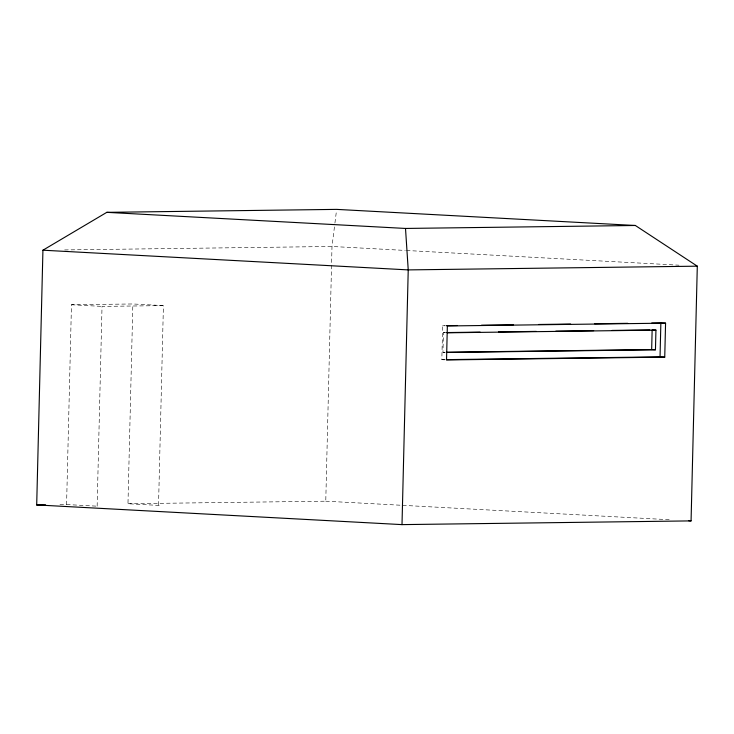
<?xml version="1.0" encoding="UTF-8"?>
<svg xmlns="http://www.w3.org/2000/svg" width="734" height="734" viewBox="0 0 734 734"><rect width="100%" height="100%" fill="white"/><g stroke="black" fill="none" stroke-linecap="round" stroke-linejoin="round"><path stroke-width="0.55" stroke-dasharray="3.67 2.75" d="M59.94 504.625L66.574 504.542L71.464 304.757L132.854 303.968L163.416 305.61L158.535 505.396M97.145 506.185L102.026 306.399L163.416 305.61M159.195 505.432L127.973 503.744L132.854 303.968M127.973 503.744L325.768 501.194L331.997 246.477L334.814 223.998M444.648 359.844L441.822 359.697L442.657 325.712L444.942 325.685M444.859 352.375L442.96 352.274L443.437 332.603L445.731 332.575M334.952 222.87L336.502 210.502M64.638 249.927L331.997 246.477L405.287 250.432M442.96 352.274L445.254 352.247M441.822 359.697L445.254 359.651M406.434 250.487L678.978 265.185M71.464 304.757L102.026 306.399M442.657 325.712L444.538 325.813M443.437 332.603L446.281 332.759M325.768 501.194L670.463 519.782M66.574 504.542L97.796 506.221"/><path stroke-width="1.1" d="M36.7 504.928L42.93 250.202L106.797 212.346L336.64 209.383L635.35 225.485L697.3 266.176L691.07 520.892L402.003 524.617L36.7 504.928L45.554 504.809M402.003 524.617L408.232 269.901L405.507 228.448L106.797 212.346M446.4 352.228L651.664 349.586L652.141 329.915L655.939 330.117L655.453 349.788L446.749 352.476M446.391 359.632L660.04 356.88L660.866 322.905L665.573 323.153L664.738 357.137L446.529 359.944L447.355 325.969L665.573 323.153M405.507 228.448L635.35 225.485M697.3 266.176L408.232 269.901L42.93 250.202M446.079 325.667L457.502 325.52M481.495 325.217L513.488 324.804M538.618 324.474L570.612 324.061M594.604 323.758L627.735 323.327M651.728 323.024L660.866 322.905M446.878 332.557L480.137 332.126M498.487 331.887L536.325 331.401M555.821 331.153L593.659 330.667M612.009 330.428L649.847 329.942M447.235 332.805L655.939 330.117M651.664 349.586L655.453 349.788M660.04 356.88L664.738 357.137M688.786 520.773L691.07 520.892"/></g></svg>
